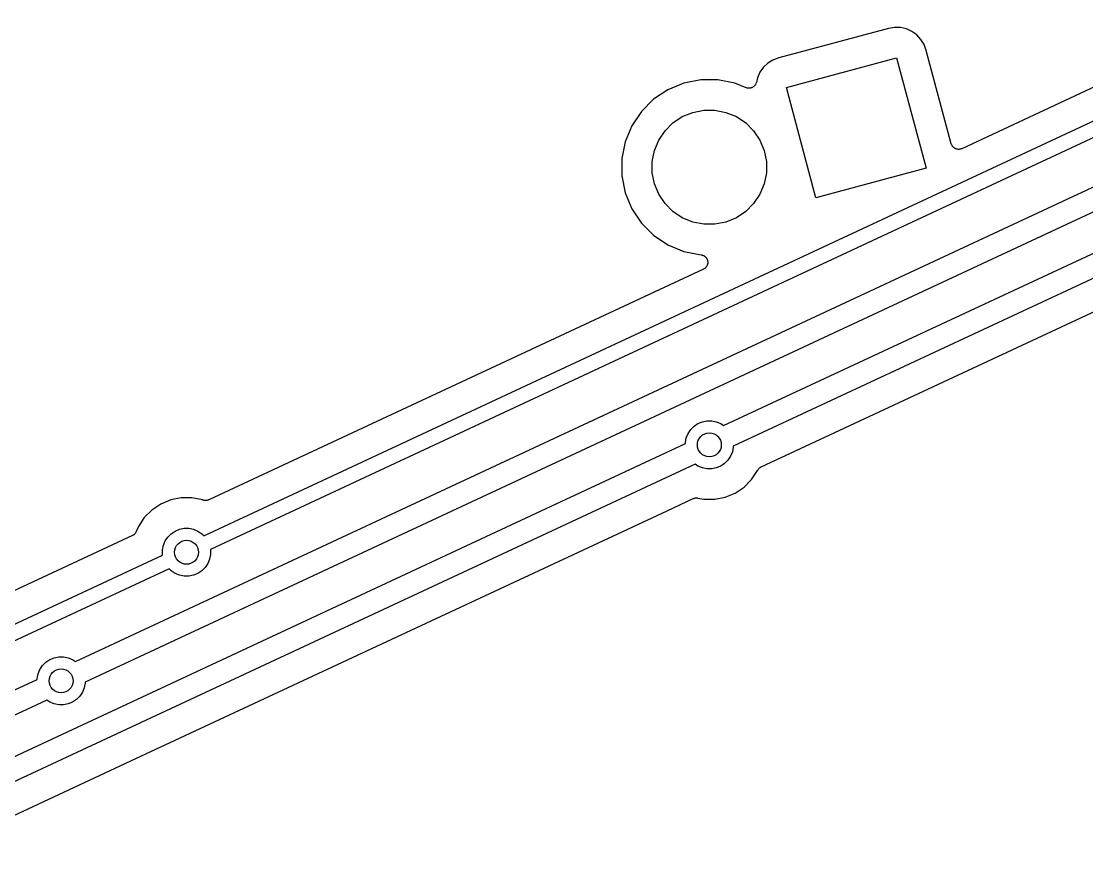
# Model space of a CAD drawing. Extents: x 0.5 to 11.2, y -6.4 to -1.8.
# Drawn here: x 7.267 to 7.967, y -4.972 to -4.412 of the extents above; entities that cross this region are included whole.
import ezdxf

# ---------------------------------------------------------------- set-up
doc = ezdxf.new("R2010")
doc.units = 0
doc.header["$MEASUREMENT"] = 0
doc.layers.add('BLACK', color=7, linetype='CONTINUOUS')

msp = doc.modelspace()

# ---------------------------------------------------------------- linework, layer by layer
at = {"layer": 'BLACK', "linetype": 'CONTINUOUS'}
for p, q in [((7.72834, -4.67738), (8.3595, -4.38306)), ((8.36585, -4.39665), (7.73469, -4.69097)), ((7.8366, -4.41641), (7.76463, -4.4357)), ((7.84073, -4.41573), (7.8366, -4.41641)), ((7.84467, -4.41586), (7.84073, -4.41573)), ((7.84851, -4.41675), (7.84467, -4.41586)), ((7.8521, -4.41838), (7.84851, -4.41675)), ((7.8553, -4.42067), (7.8521, -4.41838)), ((7.85799, -4.42355), (7.8553, -4.42067)), ((7.86007, -4.4269), (7.85799, -4.42355)), ((8.03974, -4.42321), (7.88493, -4.4954)), ((7.86155, -4.43081), (7.86007, -4.4269)), ((7.87799, -4.49216), (7.86155, -4.43081)), ((7.38672, -4.74978), (8.0596, -4.43602)), ((7.75737, -4.43925), (7.75449, -4.44194)), ((7.76072, -4.43717), (7.75737, -4.43925)), ((7.76463, -4.4357), (7.76072, -4.43717)), ((7.7696, -4.4552), (7.84205, -4.43578)), ((7.84205, -4.43578), (7.86146, -4.50823)), ((8.06387, -4.44506), (7.39099, -4.75882)), ((7.7522, -4.44515), (7.75057, -4.44874)), ((7.75449, -4.44194), (7.7522, -4.44515)), ((7.70217, -4.4523), (7.6917, -4.45664)), ((7.71328, -4.45009), (7.70217, -4.4523)), ((7.7246, -4.45009), (7.71328, -4.45009)), ((7.73571, -4.4523), (7.7246, -4.45009)), ((7.74306, -4.45535), (7.73571, -4.4523)), ((7.749, -4.45369), (7.74874, -4.45398)), ((7.74905, -4.45361), (7.749, -4.45369)), ((7.74912, -4.45353), (7.74905, -4.45361)), ((7.7493, -4.45319), (7.74912, -4.45353)), ((7.7495, -4.45285), (7.7493, -4.45319)), ((7.74953, -4.45276), (7.7495, -4.45285)), ((7.74958, -4.45267), (7.74953, -4.45276)), ((7.7497, -4.4523), (7.74958, -4.45267)), ((7.74983, -4.45193), (7.7497, -4.4523)), ((7.74984, -4.45186), (7.74983, -4.45193)), ((7.75057, -4.44874), (7.74984, -4.45186)), ((7.6917, -4.45664), (7.68229, -4.46293)), ((7.74344, -4.45546), (7.74306, -4.45535)), ((7.74381, -4.45559), (7.74344, -4.45546)), ((7.7439, -4.4556), (7.74381, -4.45559)), ((7.744, -4.45563), (7.7439, -4.4556)), ((7.74438, -4.45567), (7.744, -4.45563)), ((7.74477, -4.45572), (7.74438, -4.45567)), ((7.74487, -4.45572), (7.74477, -4.45572)), ((7.74497, -4.45573), (7.74487, -4.45572)), ((7.74536, -4.45569), (7.74497, -4.45573)), ((7.74575, -4.45567), (7.74536, -4.45569)), ((7.74584, -4.45564), (7.74575, -4.45567)), ((7.74594, -4.45564), (7.74584, -4.45564)), ((7.74631, -4.45552), (7.74594, -4.45564)), ((7.74669, -4.45542), (7.74631, -4.45552)), ((7.74678, -4.45538), (7.74669, -4.45542)), ((7.74687, -4.45535), (7.74678, -4.45538)), ((7.74722, -4.45517), (7.74687, -4.45535)), ((7.74757, -4.455), (7.74722, -4.45517)), ((7.74765, -4.45494), (7.74757, -4.455)), ((7.74773, -4.4549), (7.74765, -4.45494)), ((7.74804, -4.45465), (7.74773, -4.4549)), ((7.74835, -4.45442), (7.74804, -4.45465)), ((7.74842, -4.45434), (7.74835, -4.45442)), ((7.74849, -4.45428), (7.74842, -4.45434)), ((7.74874, -4.45398), (7.74849, -4.45428)), ((7.78902, -4.52764), (7.7696, -4.4552)), ((7.68229, -4.46293), (7.67428, -4.47094)), ((7.67428, -4.47094), (7.66798, -4.48036)), ((7.69503, -4.47847), (7.70118, -4.47436)), ((7.70118, -4.47436), (7.708, -4.47153)), ((7.708, -4.47153), (7.71525, -4.47009)), ((7.71525, -4.47009), (7.72263, -4.47009)), ((7.72263, -4.47009), (7.72988, -4.47153)), ((7.72988, -4.47153), (7.7367, -4.47436)), ((7.7367, -4.47436), (7.74284, -4.47847)), ((7.66798, -4.48036), (7.66365, -4.49082)), ((7.68981, -4.48369), (7.69503, -4.47847)), ((7.74284, -4.47847), (7.74807, -4.48369)), ((7.68571, -4.48983), (7.68981, -4.48369)), ((7.74807, -4.48369), (7.75217, -4.48983)), ((7.66365, -4.49082), (7.66144, -4.50193)), ((7.68288, -4.49666), (7.68571, -4.48983)), ((7.75217, -4.48983), (7.755, -4.49666)), ((7.87813, -4.49255), (7.87799, -4.49216)), ((7.87827, -4.49295), (7.87813, -4.49255)), ((7.8783, -4.49301), (7.87827, -4.49295)), ((7.87833, -4.49307), (7.8783, -4.49301)), ((7.87855, -4.49343), (7.87833, -4.49307)), ((7.87876, -4.49379), (7.87855, -4.49343)), ((7.87881, -4.49384), (7.87876, -4.49379)), ((7.87884, -4.4939), (7.87881, -4.49384)), ((7.87913, -4.49421), (7.87884, -4.4939)), ((7.87941, -4.49452), (7.87913, -4.49421)), ((7.87946, -4.49457), (7.87941, -4.49452)), ((7.87951, -4.49462), (7.87946, -4.49457)), ((7.87985, -4.49486), (7.87951, -4.49462)), ((7.88018, -4.49512), (7.87985, -4.49486)), ((7.88024, -4.49515), (7.88018, -4.49512)), ((7.8803, -4.49519), (7.88024, -4.49515)), ((7.88068, -4.49536), (7.8803, -4.49519)), ((7.88106, -4.49555), (7.88068, -4.49536)), ((7.88112, -4.49557), (7.88106, -4.49555)), ((7.88119, -4.49559), (7.88112, -4.49557)), ((7.8816, -4.49569), (7.88119, -4.49559)), ((7.882, -4.4958), (7.8816, -4.49569)), ((7.88207, -4.4958), (7.882, -4.4958)), ((7.88214, -4.49582), (7.88207, -4.4958)), ((7.88353, -4.49579), (7.88311, -4.49586)), ((7.88394, -4.49574), (7.88353, -4.49579)), ((7.88401, -4.49572), (7.88394, -4.49574)), ((7.88408, -4.49571), (7.88401, -4.49572)), ((7.88447, -4.49556), (7.88408, -4.49571)), ((7.88486, -4.49543), (7.88447, -4.49556)), ((7.88493, -4.4954), (7.88486, -4.49543)), ((7.66144, -4.50193), (7.66144, -4.51326)), ((7.68144, -4.5039), (7.68288, -4.49666)), ((7.755, -4.49666), (7.75644, -4.5039)), ((7.88256, -4.49584), (7.88214, -4.49582)), ((7.88297, -4.49586), (7.88256, -4.49584)), ((7.88304, -4.49586), (7.88297, -4.49586)), ((7.88311, -4.49586), (7.88304, -4.49586)), ((7.68144, -4.51129), (7.68144, -4.5039)), ((7.75644, -4.5039), (7.75644, -4.51129)), ((7.86146, -4.50823), (7.78902, -4.52764)), ((7.66144, -4.51326), (7.66365, -4.52437)), ((7.68288, -4.51853), (7.68144, -4.51129)), ((7.75644, -4.51129), (7.755, -4.51853)), ((7.30226, -4.83243), (7.97711, -4.51774)), ((7.68571, -4.52536), (7.68288, -4.51853)), ((7.755, -4.51853), (7.75217, -4.52536)), ((7.66365, -4.52437), (7.66798, -4.53483)), ((7.68981, -4.5315), (7.68571, -4.52536)), ((7.75217, -4.52536), (7.74807, -4.5315)), ((7.98346, -4.53133), (7.30861, -4.84602)), ((7.66798, -4.53483), (7.67428, -4.54425)), ((7.69503, -4.53672), (7.68981, -4.5315)), ((7.70118, -4.54083), (7.69503, -4.53672)), ((7.74284, -4.53672), (7.7367, -4.54083)), ((7.74807, -4.5315), (7.74284, -4.53672)), ((7.67428, -4.54425), (7.68229, -4.55226)), ((7.708, -4.54365), (7.70118, -4.54083)), ((7.71525, -4.54509), (7.708, -4.54365)), ((7.72988, -4.54365), (7.72263, -4.54509)), ((7.7367, -4.54083), (7.72988, -4.54365)), ((7.72263, -4.54509), (7.71525, -4.54509)), ((7.68229, -4.55226), (7.6917, -4.55855)), ((7.6917, -4.55855), (7.70217, -4.56288)), ((7.70217, -4.56288), (7.71356, -4.56515)), ((7.71356, -4.56515), (7.71373, -4.56516)), ((7.71373, -4.56516), (7.71384, -4.56519)), ((7.71384, -4.56519), (7.71395, -4.5652)), ((7.71395, -4.5652), (7.71431, -4.56532)), ((7.71431, -4.56532), (7.71467, -4.56541)), ((7.71467, -4.56541), (7.71477, -4.56546)), ((7.71477, -4.56546), (7.71488, -4.5655)), ((7.71488, -4.5655), (7.71521, -4.56568)), ((7.71521, -4.56568), (7.71555, -4.56584)), ((7.71555, -4.56584), (7.71564, -4.56591)), ((7.71564, -4.56591), (7.71574, -4.56597)), ((7.71574, -4.56597), (7.71602, -4.56621)), ((7.71602, -4.56621), (7.71632, -4.56644)), ((7.71632, -4.56644), (7.7164, -4.56652)), ((7.7164, -4.56652), (7.71648, -4.5666)), ((7.71648, -4.5666), (7.71672, -4.56689)), ((7.71672, -4.56689), (7.71697, -4.56717)), ((7.71697, -4.56717), (7.71702, -4.56727)), ((7.71702, -4.56727), (7.7171, -4.56736)), ((7.71711, -4.57279), (7.71706, -4.57289)), ((7.7171, -4.56736), (7.71727, -4.56769)), ((7.71718, -4.5727), (7.71711, -4.57279)), ((7.71734, -4.57236), (7.71718, -4.5727)), ((7.71727, -4.56769), (7.71746, -4.56801)), ((7.71752, -4.57203), (7.71734, -4.57236)), ((7.71746, -4.56801), (7.7175, -4.56812)), ((7.7175, -4.56812), (7.71755, -4.56822)), ((7.71755, -4.57192), (7.71752, -4.57203)), ((7.71755, -4.56822), (7.71765, -4.56858)), ((7.7176, -4.57182), (7.71755, -4.57192)), ((7.7177, -4.57146), (7.7176, -4.57182)), ((7.71765, -4.56858), (7.71778, -4.56894)), ((7.71781, -4.5711), (7.7177, -4.57146)), ((7.71778, -4.56894), (7.71779, -4.56905)), ((7.71779, -4.56905), (7.71782, -4.56916)), ((7.71782, -4.57099), (7.71781, -4.5711)), ((7.71782, -4.56916), (7.71786, -4.56953)), ((7.71785, -4.57088), (7.71782, -4.57099)), ((7.71787, -4.5705), (7.71785, -4.57088)), ((7.71786, -4.56953), (7.71791, -4.5699)), ((7.71791, -4.57013), (7.71787, -4.5705)), ((7.71791, -4.5699), (7.7179, -4.57002)), ((7.7179, -4.57002), (7.71791, -4.57013)), ((7.71503, -4.57463), (7.38991, -4.72623)), ((7.71535, -4.57443), (7.71503, -4.57463)), ((7.71568, -4.57426), (7.71535, -4.57443)), ((7.71577, -4.57419), (7.71568, -4.57426)), ((7.71587, -4.57413), (7.71577, -4.57419)), ((7.71614, -4.57388), (7.71587, -4.57413)), ((7.71644, -4.57364), (7.71614, -4.57388)), ((7.71651, -4.57355), (7.71644, -4.57364)), ((7.71659, -4.57348), (7.71651, -4.57355)), ((7.71682, -4.57318), (7.71659, -4.57348)), ((7.71706, -4.57289), (7.71682, -4.57318)), ((7.75308, -4.70446), (8.0034, -4.58773)), ((7.70671, -4.68), (7.7089, -4.67781)), ((7.7089, -4.67781), (7.71148, -4.67608)), ((7.71148, -4.67608), (7.71435, -4.67489)), ((7.71435, -4.67489), (7.71739, -4.67429)), ((7.71739, -4.67429), (7.72049, -4.67429)), ((7.72049, -4.67429), (7.72353, -4.67489)), ((7.72353, -4.67489), (7.7264, -4.67608)), ((7.7264, -4.67608), (7.72834, -4.67738)), ((7.7038, -4.68544), (7.70498, -4.68258)), ((7.70498, -4.68258), (7.70671, -4.68)), ((7.15615, -4.94419), (7.70319, -4.68911)), ((7.70319, -4.68849), (7.7038, -4.68544)), ((7.70319, -4.68911), (7.70319, -4.68849)), ((7.73469, -4.69159), (7.73408, -4.69463)), ((7.73469, -4.69097), (7.73469, -4.69159)), ((7.7329, -4.6975), (7.73117, -4.70008)), ((7.73408, -4.69463), (7.7329, -4.6975)), ((7.70954, -4.7027), (7.16117, -4.9584)), ((7.71148, -4.70399), (7.70954, -4.7027)), ((7.71435, -4.70518), (7.71148, -4.70399)), ((7.71739, -4.70579), (7.71435, -4.70518)), ((7.72049, -4.70579), (7.71739, -4.70579)), ((7.72353, -4.70518), (7.72049, -4.70579)), ((7.7264, -4.70399), (7.72353, -4.70518)), ((7.72898, -4.70227), (7.7264, -4.70399)), ((7.73117, -4.70008), (7.72898, -4.70227)), ((7.75107, -4.70616), (7.7513, -4.70589)), ((7.7513, -4.70589), (7.75151, -4.70561)), ((7.75151, -4.70561), (7.75161, -4.70552)), ((7.75161, -4.70552), (7.7517, -4.70541)), ((7.7517, -4.70541), (7.75198, -4.70519)), ((7.75198, -4.70519), (7.75224, -4.70496)), ((7.75224, -4.70496), (7.75236, -4.70489)), ((7.75236, -4.70489), (7.75246, -4.7048)), ((7.75246, -4.7048), (7.75278, -4.70464)), ((7.75278, -4.70464), (7.75308, -4.70446)), ((7.74173, -4.7178), (7.74671, -4.71283)), ((7.74671, -4.71283), (7.75066, -4.70691)), ((7.75066, -4.70691), (7.75077, -4.7067)), ((7.75077, -4.7067), (7.75093, -4.70639)), ((7.75093, -4.70639), (7.75101, -4.70628)), ((7.75101, -4.70628), (7.75107, -4.70616)), ((7.73587, -4.72172), (7.74173, -4.7178)), ((7.36487, -4.72625), (7.35836, -4.72895)), ((7.37178, -4.72488), (7.36487, -4.72625)), ((7.37882, -4.72488), (7.37178, -4.72488)), ((7.38572, -4.72625), (7.37882, -4.72488)), ((7.38588, -4.72632), (7.38572, -4.72625)), ((7.38596, -4.72634), (7.38588, -4.72632)), ((7.38603, -4.72638), (7.38596, -4.72634)), ((7.38643, -4.72648), (7.38603, -4.72638)), ((7.38681, -4.7266), (7.38643, -4.72648)), ((7.3869, -4.72661), (7.38681, -4.7266)), ((7.38698, -4.72663), (7.3869, -4.72661)), ((7.38738, -4.72666), (7.38698, -4.72663)), ((7.38778, -4.7267), (7.38738, -4.72666)), ((7.38787, -4.72669), (7.38778, -4.7267)), ((7.38795, -4.7267), (7.38787, -4.72669)), ((7.38835, -4.72664), (7.38795, -4.7267)), ((7.38876, -4.72661), (7.38835, -4.72664)), ((7.38884, -4.72658), (7.38876, -4.72661)), ((7.38892, -4.72657), (7.38884, -4.72658)), ((7.3893, -4.72644), (7.38892, -4.72657)), ((7.38969, -4.72633), (7.3893, -4.72644)), ((7.38976, -4.72629), (7.38969, -4.72633)), ((7.38984, -4.72626), (7.38976, -4.72629)), ((7.38991, -4.72623), (7.38984, -4.72626)), ((7.69111, -4.73336), (7.70828, -4.72535)), ((7.70828, -4.72535), (7.70834, -4.72532)), ((7.70834, -4.72532), (7.70842, -4.7253)), ((7.70842, -4.7253), (7.70849, -4.72526)), ((7.70849, -4.72526), (7.70888, -4.72514)), ((7.70888, -4.72514), (7.70927, -4.72501)), ((7.70927, -4.72501), (7.70935, -4.725)), ((7.70935, -4.725), (7.70942, -4.72498)), ((7.70942, -4.72498), (7.70983, -4.72494)), ((7.70983, -4.72494), (7.71023, -4.72489)), ((7.71023, -4.72489), (7.71031, -4.72489)), ((7.71031, -4.72489), (7.7104, -4.72488)), ((7.7104, -4.72488), (7.7108, -4.72492)), ((7.7108, -4.72492), (7.71121, -4.72495)), ((7.71121, -4.72495), (7.71129, -4.72497)), ((7.71129, -4.72497), (7.71137, -4.72498)), ((7.71137, -4.72498), (7.71542, -4.72579)), ((7.71542, -4.72579), (7.72246, -4.72579)), ((7.72246, -4.72579), (7.72937, -4.72441)), ((7.72937, -4.72441), (7.73587, -4.72172)), ((7.3452, -4.89466), (7.69111, -4.73336)), ((7.35251, -4.73286), (7.34753, -4.73784)), ((7.35836, -4.72895), (7.35251, -4.73286)), ((7.69111, -4.73336), (7.69111, -4.73336)), ((7.34753, -4.73784), (7.34362, -4.74369)), ((7.34181, -4.74781), (7.34175, -4.74792)), ((7.34189, -4.7477), (7.34181, -4.74781)), ((7.34205, -4.74738), (7.34189, -4.7477)), ((7.34222, -4.74707), (7.34205, -4.74738)), ((7.34225, -4.74701), (7.34222, -4.74707)), ((7.34362, -4.74369), (7.34225, -4.74701)), ((7.36526, -4.7484), (7.36784, -4.74667)), ((7.36784, -4.74667), (7.3707, -4.74549)), ((7.3707, -4.74549), (7.37375, -4.74488)), ((7.37375, -4.74488), (7.37685, -4.74488)), ((7.37685, -4.74488), (7.37989, -4.74549)), ((7.37989, -4.74549), (7.38276, -4.74667)), ((7.38276, -4.74667), (7.38533, -4.7484)), ((7.33974, -4.74962), (7.11071, -4.85642)), ((7.34004, -4.74944), (7.33974, -4.74962)), ((7.34036, -4.74928), (7.34004, -4.74944)), ((7.34046, -4.7492), (7.34036, -4.74928)), ((7.34058, -4.74913), (7.34046, -4.7492)), ((7.34084, -4.74889), (7.34058, -4.74913)), ((7.34112, -4.74867), (7.34084, -4.74889)), ((7.34121, -4.74857), (7.34112, -4.74867)), ((7.34131, -4.74848), (7.34121, -4.74857)), ((7.34152, -4.74819), (7.34131, -4.74848)), ((7.34175, -4.74792), (7.34152, -4.74819)), ((7.36015, -4.75603), (7.36134, -4.75317)), ((7.36134, -4.75317), (7.36306, -4.75059)), ((7.36306, -4.75059), (7.36526, -4.7484)), ((7.38533, -4.7484), (7.38672, -4.74978)), ((7.35955, -4.75908), (7.36015, -4.75603)), ((7.35955, -4.76218), (7.35955, -4.75908)), ((7.39099, -4.75882), (7.39104, -4.75908)), ((7.39104, -4.75908), (7.39104, -4.76218)), ((7.11414, -4.87689), (7.3596, -4.76243)), ((7.3596, -4.76243), (7.35955, -4.76218)), ((7.38925, -4.76809), (7.38753, -4.77067)), ((7.39044, -4.76522), (7.38925, -4.76809)), ((7.39104, -4.76218), (7.39044, -4.76522)), ((7.36387, -4.77147), (7.11749, -4.88636)), ((7.36526, -4.77286), (7.36387, -4.77147)), ((7.36784, -4.77458), (7.36526, -4.77286)), ((7.3707, -4.77577), (7.36784, -4.77458)), ((7.37375, -4.77638), (7.3707, -4.77577)), ((7.37989, -4.77577), (7.37685, -4.77638)), ((7.38276, -4.77458), (7.37989, -4.77577)), ((7.38533, -4.77286), (7.38276, -4.77458)), ((7.38753, -4.77067), (7.38533, -4.77286)), ((7.37685, -4.77638), (7.37375, -4.77638)), ((7.28282, -4.83285), (7.2854, -4.83113)), ((7.2854, -4.83113), (7.28827, -4.82994)), ((7.28827, -4.82994), (7.29131, -4.82934)), ((7.29131, -4.82934), (7.29441, -4.82934)), ((7.29441, -4.82934), (7.29745, -4.82994)), ((7.29745, -4.82994), (7.30032, -4.83113)), ((7.30032, -4.83113), (7.30226, -4.83243)), ((7.27772, -4.84049), (7.27891, -4.83763)), ((7.27891, -4.83763), (7.28063, -4.83505)), ((7.28063, -4.83505), (7.28282, -4.83285)), ((7.13764, -4.90919), (7.27711, -4.84415)), ((7.27711, -4.84353), (7.27772, -4.84049)), ((7.27711, -4.84415), (7.27711, -4.84353)), ((7.30682, -4.85255), (7.30509, -4.85512)), ((7.308, -4.84968), (7.30682, -4.85255)), ((7.30861, -4.84664), (7.308, -4.84968)), ((7.30861, -4.84602), (7.30861, -4.84664)), ((7.28346, -4.85774), (7.14265, -4.9234)), ((7.2854, -4.85904), (7.28346, -4.85774)), ((7.28827, -4.86023), (7.2854, -4.85904)), ((7.30032, -4.85904), (7.29745, -4.86023)), ((7.3029, -4.85732), (7.30032, -4.85904)), ((7.30509, -4.85512), (7.3029, -4.85732)), ((7.29131, -4.86083), (7.28827, -4.86023)), ((7.29441, -4.86083), (7.29131, -4.86083)), ((7.29745, -4.86023), (7.29441, -4.86083)), ((7.17024, -4.97624), (7.3452, -4.89466)), ((7.3452, -4.89466), (7.3452, -4.89466))]:
    msp.add_line(p, q, dxfattribs=at)
at = {"layer": 'BLACK'}
for centre in [(7.71894, -4.69004), (7.3753, -4.76063), (7.29286, -4.84509)]:
    msp.add_circle(centre, 0.00787, dxfattribs=at)

doc.saveas('drawing.dxf')
